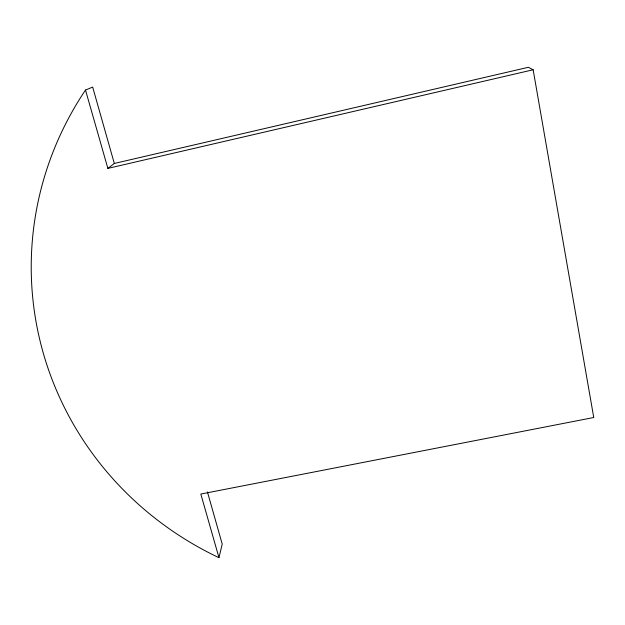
<?xml version="1.0" encoding="UTF-8"?>
<svg xmlns="http://www.w3.org/2000/svg" width="625" height="625" viewBox="0 0 625 625"><rect width="100%" height="100%" fill="white"/><g stroke="black" fill="none" stroke-linecap="round" stroke-linejoin="round"><path stroke-width="0.94" d="M114.32 163.461L92.672 87.086L85.5 90.039L107.867 168.398L114.32 163.461L528.344 67.297L533.148 69.773L593.75 417.508L200.82 494.047L218.984 557.703L222.219 544.078L207.438 491.953M107.867 168.398L533.148 69.773M218.984 557.703A337.633 325.094 -2.8 0 1 85.5 90.039"/></g></svg>
